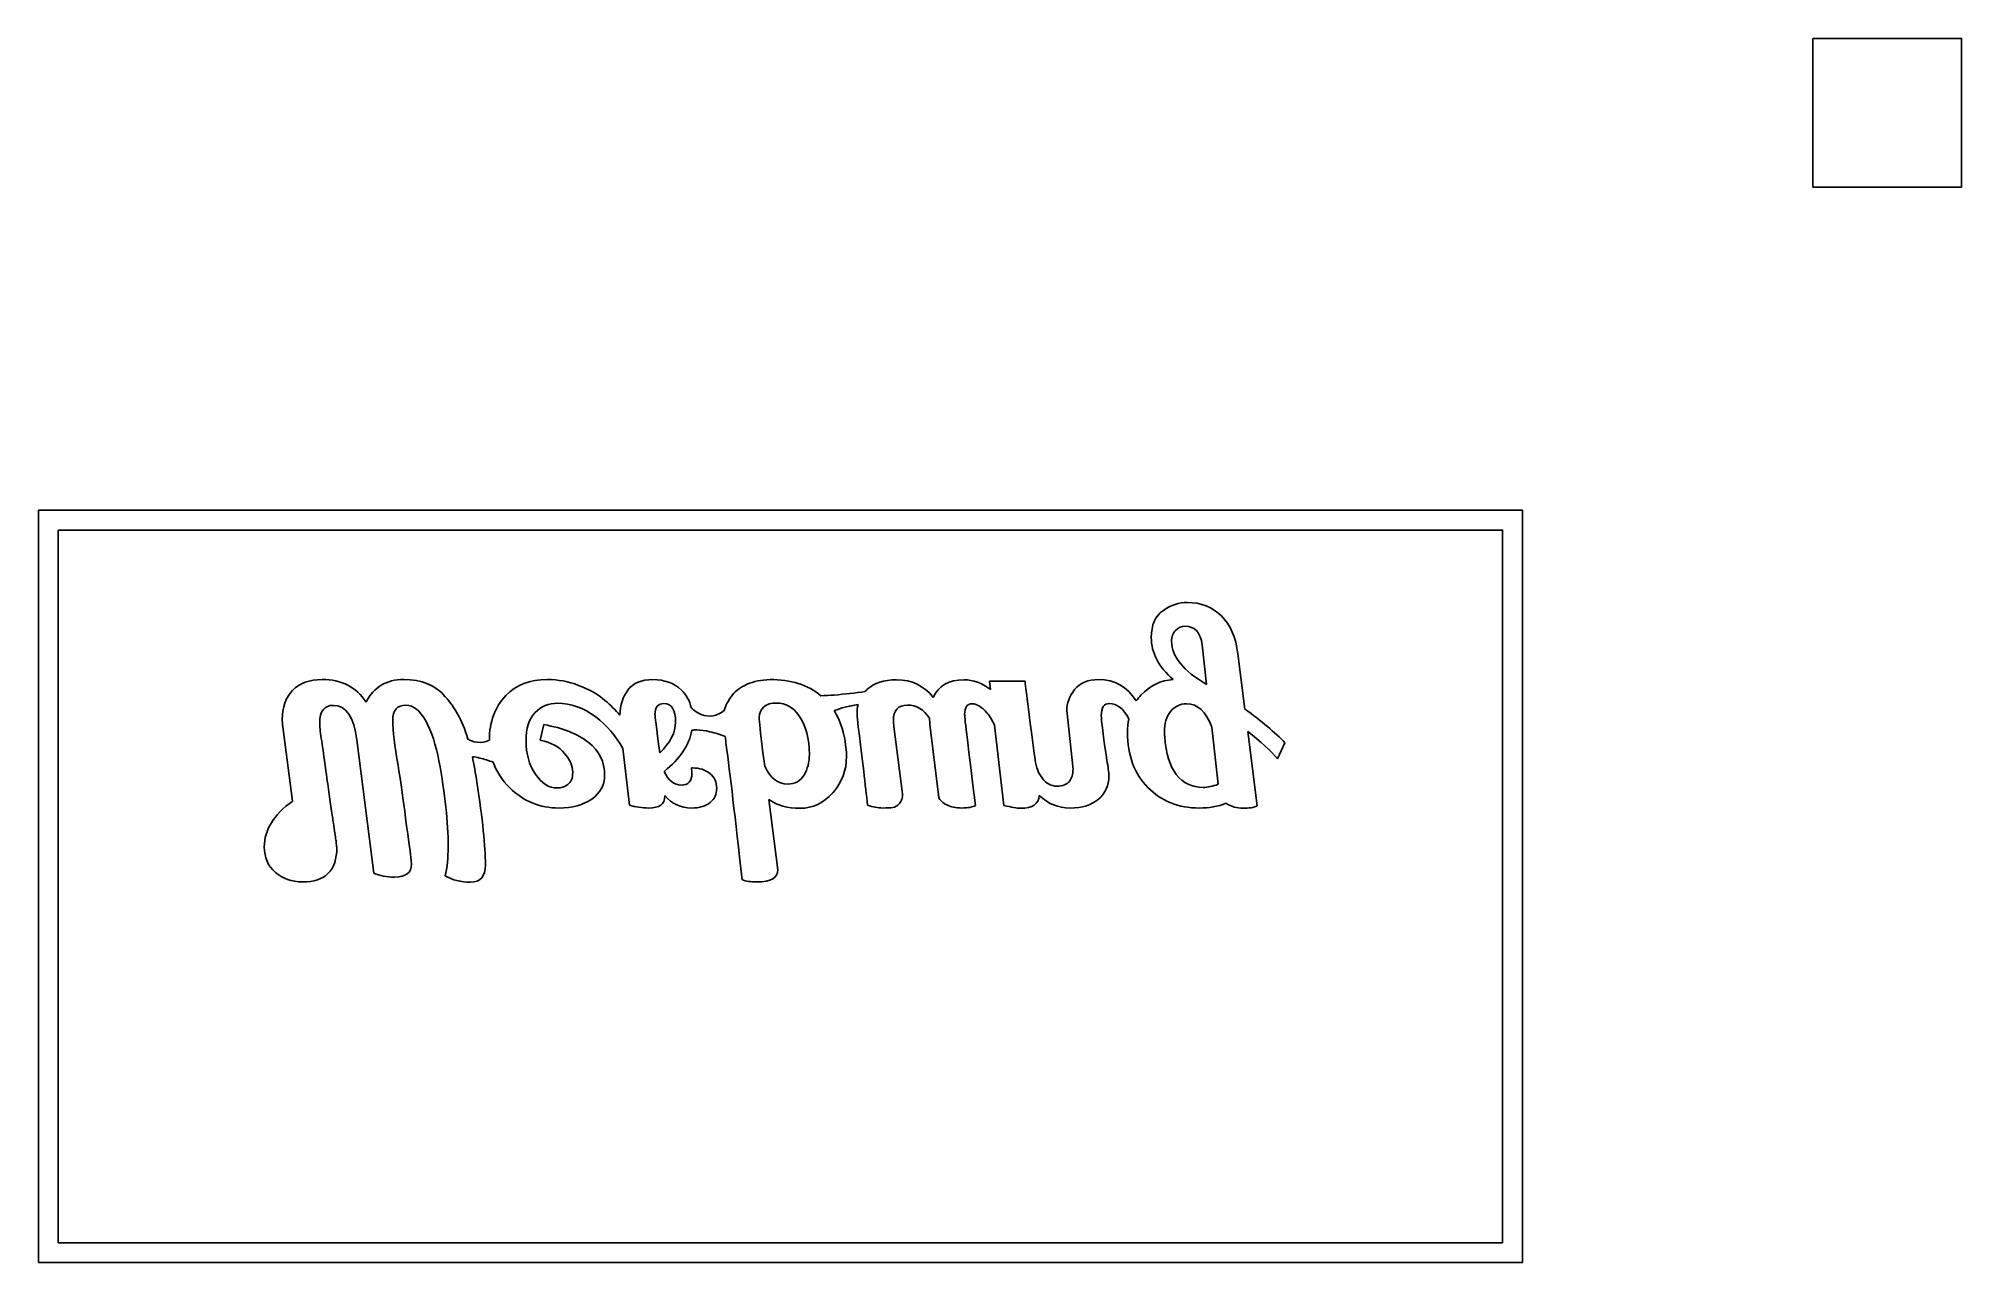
# Model space of a CAD drawing. Header units: millimetres. Extents: x 212.9 to 309.9, y -30.9 to 30.9.
import ezdxf

# ---------------------------------------------------------------- set-up
doc = ezdxf.new("R2010")
doc.units = ezdxf.units.MM
doc.layers.get('0').update_dxf_attribs({"linetype": 'CONTINUOUS'})

msp = doc.modelspace()

# ---------------------------------------------------------------- linework, layer by layer
for p, q in [((271.594, 0.262), (271.821, -1.736)), ((273.751, -2.974), (273.392, -0.191)), ((262.653, -1.563), (260.855, -1.563)), ((260.855, -1.563), (260.906, -1.993)), ((225.19, -3.866), (225.683, -7.621)), ((238.374, -3.76), (238.187, -4.545)), ((256.477, -7.248), (256.037, -3.853)), ((261.115, -3.787), (261.588, -7.834)), ((264.757, -3.054), (265.076, -6.023)), ((272.074, -3.879), (272.407, -6.769)), ((228.931, -4.532), (229.784, -11.256)), ((257.862, -3.893), (258.301, -7.434)), ((274.377, -7.861), (273.898, -4.106)), ((275.389, -5.49), (275.775, -4.678)), ((242.358, -4.967), (242.685, -7.821)), ((249.517, -5.85), (249.411, -5.051)), ((245.867, -5.943), (245.814, -5.943)), ((244.469, -7.368), (244.469, -7.341)), ((250.183, -11.083), (249.73, -7.541)), ((231.688, -10.79), (231.674, -10.617))]:
    msp.add_line(p, q)
for points in [[(302.422, 30.864), (309.922, 30.864), (309.922, 23.364), (302.422, 23.364)], [(212.859, -30.901), (287.759, -30.901), (287.759, 7.055), (212.859, 7.055)], [(213.859, 6.055), (286.759, 6.055), (286.759, -29.901), (213.859, -29.901)]]:
    msp.add_lwpolyline(points, close=True)
for points in [[(269.637, 2.006), (269.229, 1.722), (269.025, 1.264), (269.025, 0.634)], [(270.835, 2.405), (270.427, 2.405), (270.028, 2.272), (269.637, 2.006)], [(272.566, 1.726), (272.122, 2.179), (271.546, 2.405), (270.835, 2.405)], [(270.25, 0.994), (270.117, 0.861), (270.05, 0.674), (270.05, 0.435)], [(270.729, 1.207), (270.551, 1.207), (270.392, 1.136), (270.25, 0.994)], [(271.594, 0.262), (271.515, 0.892), (271.226, 1.207), (270.729, 1.207)], [(273.392, -0.191), (273.294, 0.643), (273.019, 1.282), (272.566, 1.726)], [(269.025, 0.634), (269.025, -0.138), (269.393, -0.844), (270.13, -1.483)], [(270.05, 0.435), (270.05, -0.311), (270.64, -1.034), (271.821, -1.736)], [(227.174, -1.483), (226.535, -1.483), (226.038, -1.665), (225.683, -2.029)], [(229.397, -2.628), (228.909, -1.864), (228.168, -1.483), (227.174, -1.483)], [(231.301, -1.483), (230.414, -1.483), (229.779, -1.864), (229.397, -2.628)], [(233.392, -2.348), (232.895, -1.771), (232.198, -1.483), (231.301, -1.483)], [(238.547, -1.483), (237.659, -1.483), (236.958, -1.753), (236.443, -2.295)], [(240.118, -1.776), (239.612, -1.58), (239.088, -1.483), (238.547, -1.483)], [(241.449, -2.535), (241.076, -2.224), (240.633, -1.971), (240.118, -1.776)], [(243.87, -1.483), (243.293, -1.483), (242.872, -1.66), (242.605, -2.015)], [(245.308, -2.015), (244.927, -1.66), (244.447, -1.483), (243.87, -1.483)], [(248.625, -1.722), (248.296, -1.864), (248.052, -2.042), (247.893, -2.255)], [(249.783, -1.483), (249.34, -1.5), (248.953, -1.58), (248.625, -1.722)], [(252.355, -2.3), (251.686, -1.755), (250.829, -1.483), (249.783, -1.483)], [(256.171, -1.496), (255.532, -1.496), (255.039, -1.656), (254.693, -1.975)], [(258.021, -2.388), (257.56, -1.793), (256.943, -1.496), (256.171, -1.496)], [(259.579, -1.496), (258.807, -1.496), (258.288, -1.793), (258.021, -2.388)], [(260.906, -1.993), (260.476, -1.662), (260.034, -1.496), (259.579, -1.496)], [(263.159, -5.53), (262.839, -3.098), (262.671, -1.776), (262.653, -1.563)], [(266.381, -1.483), (265.83, -1.483), (265.422, -1.651), (265.156, -1.989)], [(268.269, -2.561), (267.799, -1.842), (267.17, -1.483), (266.381, -1.483)], [(270.13, -1.483), (269.499, -1.527), (268.958, -1.789), (268.505, -2.268)], [(225.683, -2.029), (225.336, -2.401), (225.163, -2.894), (225.163, -3.507)], [(227.054, -3.68), (227.054, -3.085), (227.285, -2.788), (227.746, -2.788)], [(227.746, -2.788), (228.386, -2.788), (228.781, -3.369), (228.931, -4.532)], [(230.742, -3.547), (230.742, -3.032), (230.964, -2.774), (231.408, -2.774)], [(231.408, -2.774), (231.781, -2.774), (232.114, -3.041), (232.407, -3.573)], [(234.031, -3.24), (233.845, -2.93), (233.632, -2.632), (233.392, -2.348)], [(236.443, -2.295), (235.894, -2.879), (235.619, -3.627), (235.617, -4.539)], [(237.921, -3.147), (238.232, -2.836), (238.613, -2.681), (239.066, -2.681)], [(239.066, -2.681), (239.732, -2.681), (240.371, -2.912), (240.983, -3.373)], [(242.208, -3.276), (241.988, -3.027), (241.735, -2.78), (241.449, -2.535)], [(242.605, -2.015), (242.357, -2.355), (242.224, -2.775), (242.208, -3.276)], [(244.429, -2.694), (244.128, -2.694), (243.977, -2.881), (243.977, -3.254)], [(245.015, -3.64), (245.015, -3.01), (244.82, -2.694), (244.429, -2.694)], [(245.812, -2.922), (245.726, -2.55), (245.558, -2.247), (245.308, -2.015)], [(247.893, -2.255), (247.672, -2.541), (247.532, -2.803), (247.473, -3.041)], [(249.464, -2.867), (249.313, -3.01), (249.237, -3.183), (249.237, -3.387)], [(250.116, -2.668), (249.841, -2.668), (249.624, -2.734), (249.464, -2.867)], [(251.235, -3.294), (250.942, -2.876), (250.569, -2.668), (250.116, -2.668)], [(253.028, -2.264), (252.796, -2.282), (252.569, -2.294), (252.355, -2.3)], [(253.02, -3.051), (253.189, -2.987), (253.374, -2.928), (253.571, -2.877)], [(254.582, -2.087), (254.093, -2.158), (253.545, -2.224), (253.028, -2.264)], [(253.571, -2.877), (253.779, -2.823), (254, -2.777), (254.232, -2.743)], [(254.232, -2.743), (254.193, -2.893), (254.173, -3.055), (254.173, -3.227)], [(254.693, -1.975), (254.654, -2.011), (254.617, -2.049), (254.582, -2.087)], [(256.011, -3.56), (256.011, -3.036), (256.251, -2.774), (256.73, -2.774)], [(256.73, -2.774), (257.174, -2.774), (257.542, -2.992), (257.835, -3.427)], [(259.606, -3.24), (259.606, -2.885), (259.735, -2.708), (259.992, -2.708)], [(259.992, -2.708), (260.223, -2.708), (260.471, -2.863), (260.738, -3.174)], [(265.156, -1.989), (264.89, -2.326), (264.757, -2.681), (264.757, -3.054)], [(266.501, -3.307), (266.501, -2.898), (266.638, -2.694), (266.914, -2.694)], [(266.914, -2.694), (267.3, -2.694), (267.626, -2.952), (267.892, -3.468)], [(268.505, -2.268), (268.418, -2.36), (268.34, -2.458), (268.269, -2.561)], [(270.809, -2.708), (270.48, -2.708), (270.21, -2.836), (269.997, -3.094)], [(272.074, -3.879), (271.79, -3.098), (271.368, -2.708), (270.809, -2.708)], [(225.163, -3.507), (225.163, -3.586), (225.172, -3.706), (225.19, -3.866)], [(227.134, -4.452), (227.081, -4.097), (227.054, -3.839), (227.054, -3.68)], [(231.009, -5.823), (230.831, -4.829), (230.742, -4.07), (230.742, -3.547)], [(232.407, -3.573), (232.7, -4.115), (232.921, -4.785), (233.072, -5.584)], [(234.533, -4.491), (234.384, -3.989), (234.217, -3.572), (234.031, -3.24)], [(237.468, -4.585), (237.468, -3.946), (237.619, -3.467), (237.921, -3.147)], [(240.61, -4.652), (240.069, -4.226), (239.323, -3.928), (238.374, -3.76)], [(240.983, -3.373), (241.535, -3.789), (241.993, -4.32), (242.358, -4.967)], [(243.977, -3.254), (243.977, -3.263), (244.057, -3.906), (244.216, -5.184)], [(244.216, -5.184), (244.749, -4.669), (245.015, -4.155), (245.015, -3.64)], [(246.312, -3.244), (246.123, -3.169), (245.953, -3.051), (245.812, -2.922)], [(246.914, -3.312), (246.699, -3.35), (246.495, -3.317), (246.312, -3.244)], [(247.473, -3.041), (247.287, -3.193), (247.099, -3.278), (246.914, -3.312)], [(249.237, -3.387), (249.237, -3.6), (249.295, -4.155), (249.411, -5.051)], [(251.767, -5.264), (251.767, -4.456), (251.59, -3.799), (251.235, -3.294)], [(253.631, -5.051), (253.565, -4.256), (253.361, -3.589), (253.02, -3.051)], [(254.173, -3.227), (254.173, -3.351), (254.196, -3.569), (254.24, -3.879)], [(254.24, -3.879), (254.444, -5.53), (254.6, -6.844), (254.706, -7.821)], [(256.037, -3.853), (256.02, -3.746), (256.011, -3.649), (256.011, -3.56)], [(257.835, -3.427), (257.835, -3.524), (257.844, -3.68), (257.862, -3.893)], [(260.152, -7.834), (259.788, -4.958), (259.606, -3.427), (259.606, -3.24)], [(260.738, -3.174), (260.879, -3.337), (261.004, -3.542), (261.115, -3.787)], [(266.807, -5.664), (266.603, -4.314), (266.501, -3.529), (266.501, -3.307)], [(267.892, -3.468), (267.848, -3.68), (267.826, -3.906), (267.826, -4.146)], [(269.997, -3.094), (269.792, -3.351), (269.69, -3.697), (269.69, -4.132)], [(275.775, -4.678), (275.269, -4.146), (274.595, -3.578), (273.751, -2.974)], [(227.32, -5.743), (227.249, -5.237), (227.187, -4.807), (227.134, -4.452)], [(234.709, -4.576), (234.649, -4.551), (234.59, -4.523), (234.533, -4.491)], [(235.311, -4.643), (235.096, -4.681), (234.893, -4.648), (234.709, -4.576)], [(235.617, -4.539), (235.515, -4.591), (235.412, -4.625), (235.311, -4.643)], [(237.934, -6.249), (237.624, -5.788), (237.468, -5.233), (237.468, -4.585)], [(238.187, -4.545), (238.738, -4.661), (239.146, -4.882), (239.412, -5.211)], [(241.436, -6.316), (241.436, -5.633), (241.161, -5.078), (240.61, -4.652)], [(244.443, -6.116), (245.239, -5.489), (245.705, -4.798), (245.839, -4.043)], [(245.839, -4.043), (245.919, -4.03), (246.003, -4.025), (246.088, -4.026)], [(246.088, -4.026), (246.293, -4.028), (246.516, -4.062), (246.735, -4.114)], [(246.735, -4.114), (247.013, -4.179), (247.288, -4.273), (247.522, -4.366)], [(247.522, -4.366), (247.537, -4.497), (247.554, -4.636), (247.573, -4.785)], [(247.573, -4.785), (247.76, -6.187), (248.026, -8.455), (248.372, -11.589)], [(267.826, -4.146), (267.826, -5.308), (268.168, -6.236), (268.852, -6.928)], [(269.69, -4.132), (269.69, -4.203), (269.695, -4.279), (269.704, -4.359)], [(269.704, -4.359), (269.766, -5.211), (269.961, -5.85), (270.29, -6.276)], [(273.898, -4.106), (274.555, -4.612), (275.052, -5.073), (275.389, -5.49)], [(227.493, -7.022), (227.449, -6.675), (227.391, -6.249), (227.32, -5.743)], [(231.674, -10.617), (231.337, -8.025), (231.115, -6.427), (231.009, -5.823)], [(233.072, -5.584), (233.383, -7.252), (233.538, -8.695), (233.538, -9.911)], [(234.99, -6.662), (234.92, -6.197), (234.843, -5.768), (234.758, -5.377)], [(234.758, -5.377), (234.881, -5.392), (235.007, -5.416), (235.132, -5.445)], [(235.132, -5.445), (235.366, -5.5), (235.598, -5.576), (235.804, -5.653)], [(235.804, -5.653), (235.972, -6.121), (236.251, -6.55), (236.643, -6.942)], [(239.412, -5.211), (239.687, -5.539), (239.825, -5.854), (239.825, -6.156)], [(251.501, -6.303), (251.678, -6.001), (251.767, -5.655), (251.767, -5.264)], [(252.952, -7.195), (253.414, -6.671), (253.645, -6.059), (253.645, -5.357)], [(253.645, -5.357), (253.645, -5.26), (253.64, -5.158), (253.631, -5.051)], [(263.532, -6.476), (263.336, -6.227), (263.212, -5.912), (263.159, -5.53)], [(266.887, -6.369), (266.887, -6.245), (266.86, -6.01), (266.807, -5.664)], [(235.416, -10.83), (235.416, -9.915), (235.274, -8.526), (234.99, -6.662)], [(239.039, -6.955), (238.622, -6.955), (238.254, -6.72), (237.934, -6.249)], [(239.572, -6.782), (239.412, -6.897), (239.235, -6.955), (239.039, -6.955)], [(239.825, -6.156), (239.825, -6.467), (239.741, -6.675), (239.572, -6.782)], [(240.784, -7.514), (241.21, -7.221), (241.427, -6.822), (241.436, -6.316)], [(245.295, -6.809), (244.94, -6.809), (244.656, -6.578), (244.443, -6.116)], [(245.841, -6.223), (245.841, -6.613), (245.659, -6.809), (245.295, -6.809)], [(245.814, -5.943), (245.832, -6.041), (245.841, -6.134), (245.841, -6.223)], [(246.746, -6.223), (246.524, -6.036), (246.231, -5.943), (245.867, -5.943)], [(247.092, -6.968), (247.092, -6.667), (246.977, -6.418), (246.746, -6.223)], [(249.517, -5.85), (249.783, -6.454), (250.17, -6.755), (250.675, -6.755)], [(250.675, -6.755), (251.048, -6.755), (251.324, -6.604), (251.501, -6.303)], [(264.264, -6.862), (263.98, -6.862), (263.736, -6.733), (263.532, -6.476)], [(264.89, -6.622), (264.765, -6.782), (264.557, -6.862), (264.264, -6.862)], [(265.076, -6.023), (265.076, -6.263), (265.014, -6.462), (264.89, -6.622)], [(266.368, -7.514), (266.714, -7.213), (266.887, -6.831), (266.887, -6.369)], [(270.29, -6.276), (270.627, -6.711), (271.08, -6.928), (271.648, -6.928)], [(271.648, -6.928), (271.878, -6.928), (272.131, -6.875), (272.407, -6.769)], [(225.683, -7.621), (224.733, -8.304), (224.258, -9.072), (224.258, -9.924)], [(227.64, -8.007), (227.596, -7.705), (227.547, -7.377), (227.493, -7.022)], [(236.643, -6.942), (237.335, -7.625), (238.161, -7.967), (239.119, -7.967)], [(239.119, -7.967), (239.803, -7.967), (240.357, -7.816), (240.784, -7.514)], [(243.657, -7.967), (244.199, -7.967), (244.469, -7.767), (244.469, -7.368)], [(244.469, -7.341), (244.824, -7.758), (245.277, -7.967), (245.827, -7.967)], [(245.827, -7.967), (246.227, -7.967), (246.538, -7.874), (246.759, -7.687)], [(246.759, -7.687), (246.981, -7.51), (247.092, -7.27), (247.092, -6.968)], [(249.73, -7.541), (250.147, -7.834), (250.671, -7.98), (251.301, -7.98)], [(251.301, -7.98), (251.94, -7.98), (252.491, -7.718), (252.952, -7.195)], [(255.984, -7.94), (256.1, -7.923), (256.211, -7.856), (256.317, -7.741)], [(256.317, -7.741), (256.424, -7.625), (256.477, -7.461), (256.477, -7.248)], [(258.301, -7.434), (258.363, -7.585), (258.496, -7.71), (258.7, -7.807)], [(262.44, -7.98), (263.034, -7.98), (263.345, -7.763), (263.372, -7.328)], [(263.372, -7.328), (263.807, -7.754), (264.326, -7.967), (264.93, -7.967)], [(264.93, -7.967), (265.542, -7.967), (266.021, -7.816), (266.368, -7.514)], [(268.852, -6.928), (269.535, -7.621), (270.4, -7.967), (271.448, -7.967)], [(271.448, -7.967), (271.936, -7.967), (272.384, -7.887), (272.793, -7.727)], [(272.793, -7.727), (273.068, -7.896), (273.356, -7.98), (273.658, -7.98)], [(227.746, -8.726), (227.72, -8.548), (227.684, -8.309), (227.64, -8.007)], [(227.813, -9.232), (227.795, -9.081), (227.773, -8.912), (227.746, -8.726)], [(242.685, -7.821), (243.005, -7.918), (243.329, -7.967), (243.657, -7.967)], [(254.706, -7.821), (254.981, -7.918), (255.234, -7.967), (255.465, -7.967)], [(255.465, -7.967), (255.696, -7.967), (255.869, -7.958), (255.984, -7.94)], [(258.7, -7.807), (258.905, -7.914), (259.158, -7.967), (259.459, -7.967)], [(259.459, -7.967), (259.77, -7.967), (260.001, -7.923), (260.152, -7.834)], [(261.588, -7.834), (261.96, -7.932), (262.244, -7.98), (262.44, -7.98)], [(273.658, -7.98), (273.96, -7.98), (274.2, -7.94), (274.377, -7.861)], [(227.866, -9.565), (227.857, -9.494), (227.84, -9.383), (227.813, -9.232)], [(227.893, -9.765), (227.893, -9.711), (227.884, -9.645), (227.866, -9.565)], [(224.258, -9.924), (224.258, -10.466), (224.444, -10.896), (224.817, -11.216)], [(226.175, -11.695), (227.338, -11.695), (227.92, -11.118), (227.92, -9.964)], [(227.906, -9.898), (227.906, -9.871), (227.902, -9.827), (227.893, -9.765)], [(227.92, -9.964), (227.92, -9.946), (227.915, -9.924), (227.906, -9.898)], [(233.538, -9.911), (233.538, -10.479), (233.49, -10.972), (233.392, -11.389)], [(224.817, -11.216), (225.19, -11.535), (225.643, -11.695), (226.175, -11.695)], [(229.784, -11.256), (230.077, -11.389), (230.427, -11.455), (230.835, -11.455)], [(230.835, -11.455), (231.404, -11.455), (231.688, -11.234), (231.688, -10.79)], [(233.392, -11.389), (233.747, -11.602), (234.173, -11.708), (234.67, -11.708)], [(234.67, -11.708), (235.167, -11.708), (235.416, -11.416), (235.416, -10.83)], [(248.372, -11.589), (248.558, -11.66), (248.807, -11.695), (249.118, -11.695)], [(249.118, -11.695), (249.828, -11.695), (250.183, -11.491), (250.183, -11.083)]]:
    msp.add_open_spline(points, degree=3)

doc.saveas('drawing.dxf')
